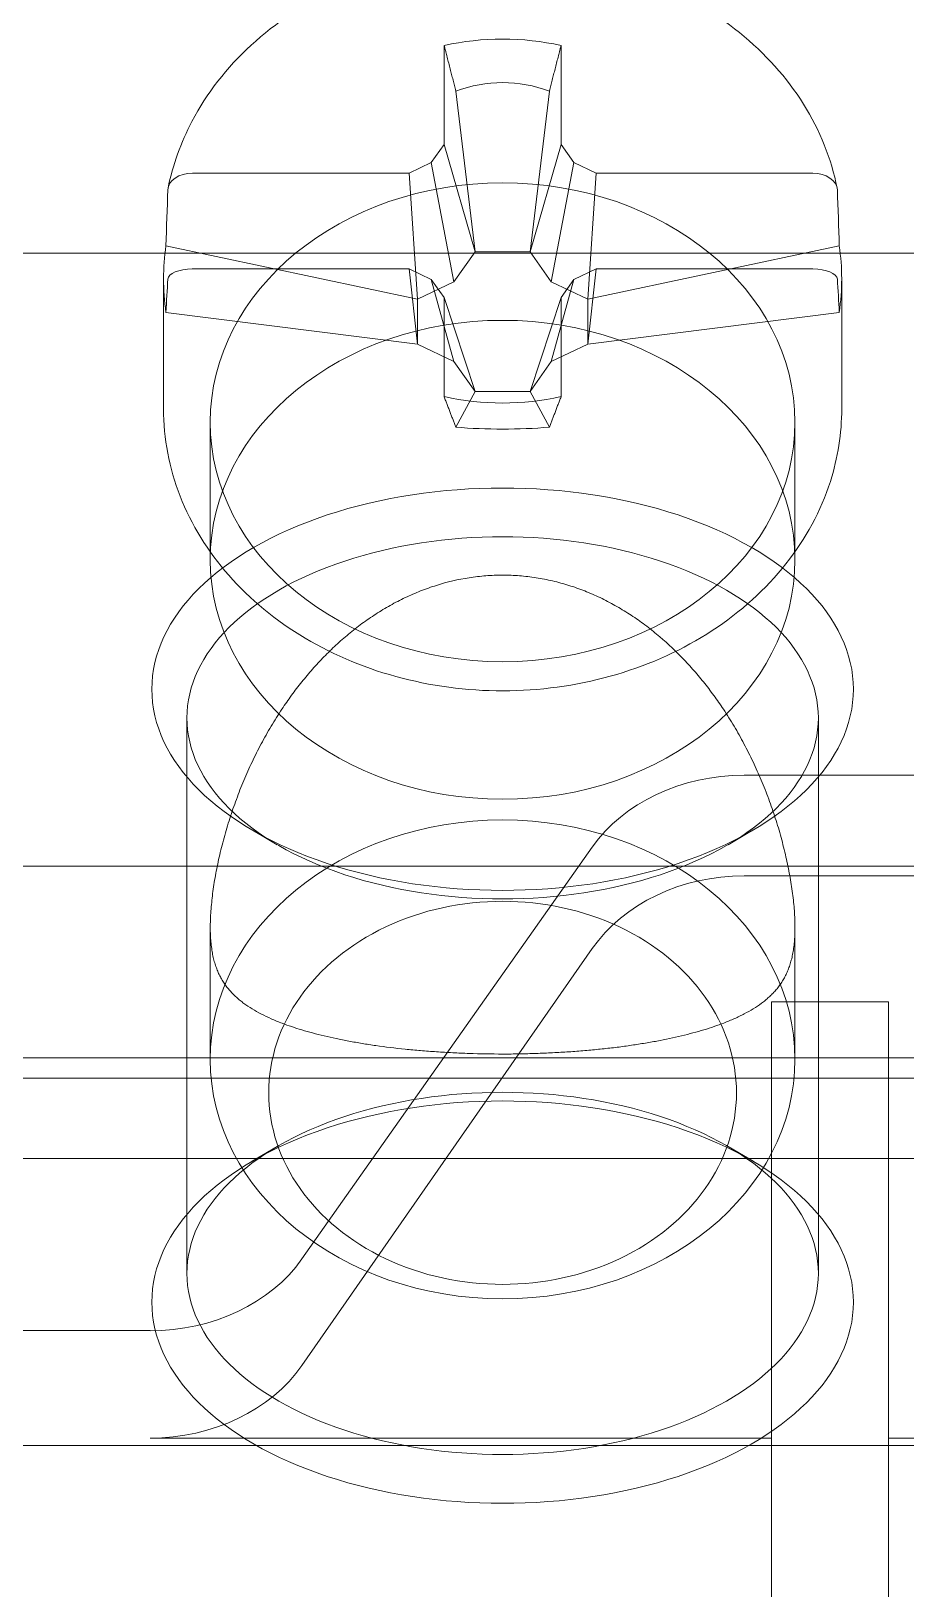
# Model space of a CAD drawing. Header units: millimetres. Extents: x 42151 to 59780, y 37376 to 44547.
# Drawn here: x 47674.28 to 47681.76, y 43020.78 to 43034.1 of the extents above; entities that cross this region are included whole.
import ezdxf

# ---------------------------------------------------------------- set-up
doc = ezdxf.new("R2010")
doc.units = ezdxf.units.MM
doc.set_wipeout_variables(frame=1)
doc.layers.add('! NO PLOT !', color=7, linetype='Continuous', true_color=0xff75dd, plot=False)
doc.layers.add('000-PI-Oprema', color=30, linetype='Continuous', lineweight=5)
doc.layers.add('004-PI-DIN Šina', color=3, linetype='Continuous')

# ---------------------------------------------------------------- blocks, each defined once
blk = doc.blocks.new('*U134')
at = {"layer": '004-PI-DIN Šina'}
blk.add_lwpolyline([(610, -17.5), (610, 17.5), (0, 17.5), (0, -17.5)], close=True, dxfattribs=at)
blk.add_lwpolyline([(0, 12.5), (610, 12.5)], dxfattribs=at)
blk = doc.blocks.new('Shrack distriblock 125A')
blk.add_wipeout([(50953.151, 45336.978), (51024.151, 45336.978), (51024.151, 45240.978), (51017.651, 45240.978), (51017.651, 45241.478), (50959.651, 45241.478), (50959.651, 45240.978), (50953.151, 45240.978), (50953.151, 45241.478)]).dxf.layer = '! NO PLOT !'
at = {"layer": '000-PI-Oprema'}
for p, q in [((50980.851, 45309.287), (50980.851, 45308.44)), ((50980.851, 45309.287), (50980.851, 45308.44)), ((50981.851, 45308.44), (50981.851, 45309.287)), ((50981.851, 45308.44), (50981.851, 45309.287)), ((50981.116, 45307.522), (50980.951, 45308.897)), ((50981.116, 45307.522), (50980.951, 45308.897)), ((50981.751, 45308.897), (50981.587, 45307.522)), ((50981.751, 45308.897), (50981.587, 45307.522)), ((50980.851, 45308.44), (50980.741, 45308.285)), ((50980.851, 45308.44), (50980.741, 45308.285)), ((50981.116, 45307.522), (50980.851, 45308.44)), ((50981.116, 45307.522), (50980.851, 45308.44)), ((50981.851, 45308.44), (50981.587, 45307.522)), ((50981.851, 45308.44), (50981.587, 45307.522)), ((50981.961, 45308.285), (50981.851, 45308.44)), ((50981.961, 45308.285), (50981.851, 45308.44)), ((50980.551, 45308.195), (50978.698, 45308.195)), ((50980.551, 45308.195), (50978.698, 45308.195)), ((50980.741, 45308.285), (50980.551, 45308.195)), ((50980.741, 45308.285), (50980.551, 45308.195)), ((50980.622, 45307.118), (50980.551, 45308.195)), ((50980.622, 45307.118), (50980.551, 45308.195)), ((50980.935, 45307.266), (50980.741, 45308.285)), ((50980.935, 45307.266), (50980.741, 45308.285)), ((50981.961, 45308.285), (50981.767, 45307.266)), ((50981.961, 45308.285), (50981.767, 45307.266)), ((50982.151, 45308.195), (50981.961, 45308.285)), ((50982.151, 45308.195), (50981.961, 45308.285)), ((50982.151, 45308.195), (50982.08, 45307.118)), ((50982.151, 45308.195), (50982.08, 45307.118)), ((50984.004, 45308.195), (50982.151, 45308.195)), ((50984.004, 45308.195), (50982.151, 45308.195)), ((51017.651, 45307.51), (50959.651, 45307.51)), ((51017.651, 45307.51), (50959.651, 45307.51)), ((50978.472, 45307.572), (50980.622, 45307.118)), ((50978.472, 45307.572), (50980.622, 45307.118)), ((50981.116, 45307.522), (50980.935, 45307.266)), ((50981.116, 45307.522), (50980.935, 45307.266)), ((50981.116, 45307.522), (50981.587, 45307.522)), ((50981.116, 45307.522), (50981.587, 45307.522)), ((50981.767, 45307.266), (50981.587, 45307.522)), ((50981.767, 45307.266), (50981.587, 45307.522)), ((50982.08, 45307.118), (50984.23, 45307.572)), ((50982.08, 45307.118), (50984.23, 45307.572)), ((50978.698, 45307.375), (50980.551, 45307.375)), ((50978.698, 45307.375), (50980.551, 45307.375)), ((50980.551, 45307.375), (50980.622, 45306.732)), ((50980.551, 45307.375), (50980.741, 45307.285)), ((50980.551, 45307.375), (50980.622, 45306.732)), ((50980.551, 45307.375), (50980.741, 45307.285)), ((50981.961, 45307.285), (50982.151, 45307.375)), ((50981.961, 45307.285), (50982.151, 45307.375)), ((50982.08, 45306.732), (50982.151, 45307.375)), ((50982.08, 45306.732), (50982.151, 45307.375)), ((50982.151, 45307.375), (50984.004, 45307.375)), ((50982.151, 45307.375), (50984.004, 45307.375)), ((50978.451, 45306.179), (50978.451, 45307.291)), ((50978.451, 45306.179), (50978.451, 45307.291)), ((50980.935, 45307.266), (50980.622, 45307.118)), ((50980.935, 45307.266), (50980.622, 45307.118)), ((50980.741, 45307.285), (50980.935, 45306.584)), ((50980.741, 45307.285), (50980.851, 45307.13)), ((50980.741, 45307.285), (50980.935, 45306.584)), ((50980.741, 45307.285), (50980.851, 45307.13)), ((50981.767, 45306.584), (50981.961, 45307.285)), ((50981.767, 45306.584), (50981.961, 45307.285)), ((50982.08, 45307.118), (50981.767, 45307.266)), ((50982.08, 45307.118), (50981.767, 45307.266)), ((50981.851, 45307.13), (50981.961, 45307.285)), ((50981.851, 45307.13), (50981.961, 45307.285)), ((50984.251, 45306.179), (50984.251, 45307.291)), ((50984.251, 45306.179), (50984.251, 45307.291)), ((50980.622, 45306.732), (50980.622, 45307.118)), ((50980.622, 45306.732), (50980.622, 45307.118)), ((50981.116, 45306.327), (50980.851, 45307.13)), ((50980.851, 45307.13), (50980.851, 45306.283)), ((50981.116, 45306.327), (50980.851, 45307.13)), ((50980.851, 45307.13), (50980.851, 45306.283)), ((50981.587, 45306.327), (50981.851, 45307.13)), ((50981.587, 45306.327), (50981.851, 45307.13)), ((50981.851, 45306.283), (50981.851, 45307.13)), ((50981.851, 45306.283), (50981.851, 45307.13)), ((50982.08, 45307.118), (50982.08, 45306.732)), ((50982.08, 45307.118), (50982.08, 45306.732)), ((50980.622, 45306.732), (50978.472, 45307.003)), ((50980.622, 45306.732), (50978.472, 45307.003)), ((50984.23, 45307.003), (50982.08, 45306.732)), ((50984.23, 45307.003), (50982.08, 45306.732)), ((50980.622, 45306.732), (50980.935, 45306.584)), ((50980.622, 45306.732), (50980.935, 45306.584)), ((50981.767, 45306.584), (50982.08, 45306.732)), ((50981.767, 45306.584), (50982.08, 45306.732)), ((50980.935, 45306.584), (50981.116, 45306.327)), ((50980.935, 45306.584), (50981.116, 45306.327)), ((50981.587, 45306.327), (50981.767, 45306.584)), ((50981.587, 45306.327), (50981.767, 45306.584)), ((50980.951, 45306.022), (50981.116, 45306.327)), ((50980.951, 45306.022), (50981.116, 45306.327)), ((50981.587, 45306.327), (50981.116, 45306.327)), ((50981.587, 45306.327), (50981.116, 45306.327)), ((50981.587, 45306.327), (50981.751, 45306.022)), ((50981.587, 45306.327), (50981.751, 45306.022)), ((50978.851, 45306.064), (50978.851, 45304.888)), ((50978.851, 45306.064), (50978.851, 45304.888)), ((50983.851, 45306.064), (50983.851, 45304.888)), ((50983.851, 45306.064), (50983.851, 45304.888)), ((50978.651, 45298.785), (50978.651, 45303.536)), ((50978.651, 45298.785), (50978.651, 45303.536)), ((50984.051, 45298.785), (50984.051, 45303.536)), ((50984.051, 45298.785), (50984.051, 45303.536)), ((50983.417, 45303.046), (50993.885, 45303.046)), ((50983.417, 45303.046), (50993.885, 45303.046)), ((50979.423, 45302.451), (50979.209, 45302.577)), ((50979.423, 45302.451), (50979.209, 45302.577)), ((50983.279, 45302.451), (50983.493, 45302.577)), ((50983.279, 45302.451), (50983.493, 45302.577)), ((50982.118, 45302.431), (50979.635, 45298.909)), ((50982.118, 45302.431), (50979.635, 45298.909)), ((51017.651, 45302.267), (50959.651, 45302.267)), ((51017.651, 45302.267), (50959.651, 45302.267)), ((50983.417, 45302.185), (50993.885, 45302.185)), ((50983.417, 45302.185), (50993.885, 45302.185)), ((50978.851, 45301.745), (50978.851, 45300.615)), ((50978.851, 45301.745), (50978.851, 45300.615)), ((50983.851, 45301.745), (50983.851, 45300.615)), ((50983.851, 45301.745), (50983.851, 45300.615)), ((50979.635, 45297.998), (50982.118, 45301.563)), ((50979.635, 45297.998), (50982.118, 45301.563)), ((50983.651, 45301.106), (50984.651, 45301.106)), ((50983.651, 45297.376), (50983.651, 45301.106)), ((50983.651, 45301.106), (50984.651, 45301.106)), ((50983.651, 45297.376), (50983.651, 45301.106)), ((50984.651, 45297.376), (50984.651, 45301.106)), ((50984.651, 45297.376), (50984.651, 45301.106)), ((50959.651, 45300.627), (51017.651, 45300.627)), ((50959.651, 45300.627), (51017.651, 45300.627)), ((50978.851, 45300.615), (50978.851, 45300.615)), ((50978.851, 45300.615), (50978.851, 45300.615)), ((50978.851, 45300.615), (50978.851, 45300.615)), ((50978.851, 45300.615), (50978.851, 45300.615)), ((50983.851, 45300.615), (50983.851, 45300.615)), ((50983.851, 45300.615), (50983.851, 45300.615)), ((50983.851, 45300.615), (50983.851, 45300.615)), ((50983.851, 45300.615), (50983.851, 45300.615)), ((51017.651, 45300.455), (50959.651, 45300.455)), ((51017.651, 45300.455), (50959.651, 45300.455)), ((50959.651, 45299.766), (51017.651, 45299.766)), ((50959.651, 45299.766), (51017.651, 45299.766)), ((50979.423, 45299.869), (50979.209, 45299.744)), ((50979.423, 45299.869), (50979.209, 45299.744)), ((50983.279, 45299.869), (50983.493, 45299.744)), ((50983.279, 45299.869), (50983.493, 45299.744)), ((50978.336, 45298.295), (50970.366, 45298.295)), ((50978.336, 45298.295), (50970.366, 45298.295)), ((50978.336, 45297.376), (50983.651, 45297.376)), ((50978.336, 45297.376), (50983.651, 45297.376)), ((50983.651, 45294.796), (50983.651, 45297.376)), ((50983.651, 45294.796), (50983.651, 45297.376)), ((50984.651, 45297.376), (50984.651, 45294.796)), ((50984.651, 45297.376), (50986.101, 45297.376)), ((50984.651, 45297.376), (50984.651, 45294.796)), ((50984.651, 45297.376), (50986.101, 45297.376)), ((50986.101, 45297.312), (50959.651, 45297.312)), ((50986.101, 45297.312), (50959.651, 45297.312))]:
    blk.add_line(p, q, dxfattribs=at)
for centre, major_axis, ratio, start_param, end_param in [((50981.351, 45307.785), (-1.9, 0), 0.819152, -1.83709, -1.304502), ((50981.351, 45307.785), (-1.9, 0), 0.819152, -1.83709, -1.304502), ((50978.692, 45308.051), (-0.204, -0.007), 0.70453, -1.622504, -0.05384), ((50978.692, 45308.051), (-0.204, -0.007), 0.70453, -1.622504, -0.05384), ((50984.01, 45308.051), (0.204, -0.007), 0.70453, 0.05384, 1.622504), ((50984.01, 45308.051), (0.204, -0.007), 0.70453, 0.05384, 1.622504), ((50981.351, 45306.159), (0, 7.058), 0.410887, 1.409849, 1.45085), ((50981.351, 45306.159), (0, 7.058), 0.410887, 1.409849, 1.45085), ((50981.351, 45306.159), (0, 7.058), 0.410887, -1.45085, -1.409849), ((50981.351, 45306.159), (0, 7.058), 0.410887, -1.45085, -1.409849), ((50981.351, 45307.785), (1.9, 0), 0.819152, -1.83709, -1.304502), ((50981.351, 45307.785), (1.9, 0), 0.819152, -1.83709, -1.304502), ((50983.417, 45301.817), (-1.5, 0), 0.819152, -1.570796, -0.523599), ((50983.417, 45301.817), (-1.5, 0), 0.819152, -1.570796, -0.523599), ((50983.417, 45300.941), (-1.5, 0), 0.829164, -1.570796, -0.523599), ((50983.417, 45300.941), (-1.5, 0), 0.829164, -1.570796, -0.523599), ((50978.336, 45298.62), (-1.5, 0), 0.829164, -4.712389, -3.665191), ((50978.336, 45298.62), (-1.5, 0), 0.829164, -4.712389, -3.665191)]:
    blk.add_ellipse(centre, major_axis=major_axis, ratio=ratio, start_param=start_param, end_param=end_param, dxfattribs=at)
at = {"layer": '000-PI-Oprema', "extrusion": (0, 0, -1)}
for centre, major_axis, ratio, start_param, end_param in [((50981.351, 45306.879), (0, 2.09), 0.736297, -0.262974, 0.262974), ((50981.351, 45306.879), (0, 2.09), 0.736297, -0.262974, 0.262974), ((50981.351, 45306.159), (0, 11.809), 0.245576, -1.45085, -1.409849), ((50981.351, 45306.159), (0, 11.809), 0.245576, -1.45085, -1.409849), ((50981.351, 45306.064), (-2.5, 0), 0.819152, -1.570796, 1.570796), ((50981.351, 45306.064), (-2.5, 0), 0.819152, -1.570796, 1.570796), ((50981.351, 45306.064), (2.5, 0), 0.819152, -1.570796, 1.570796), ((50981.351, 45306.064), (2.5, 0), 0.819152, -1.570796, 1.570796), ((50981.351, 45306.159), (0, 11.809), 0.245576, 1.409849, 1.45085), ((50981.351, 45306.159), (0, 11.809), 0.245576, 1.409849, 1.45085), ((50981.351, 45306.802), (2.744, -1.231), 0.761539, -3.470685, -3.350739), ((50981.351, 45306.802), (2.744, -1.231), 0.761539, -3.470685, -3.350739), ((50981.351, 45306.802), (2.744, 1.231), 0.761539, 0.209146, 0.329093), ((50981.351, 45306.802), (2.744, 1.231), 0.761539, 0.209146, 0.329093), ((50978.692, 45307.289), (0.204, 0.003), 0.4213, -3.107899, -1.539235), ((50978.692, 45307.289), (0.204, 0.003), 0.4213, -3.107899, -1.539235), ((50984.01, 45307.289), (-0.204, 0.003), 0.4213, -4.74395, -3.175286), ((50984.01, 45307.289), (-0.204, 0.003), 0.4213, -4.74395, -3.175286), ((50981.351, 45306.802), (2.744, -1.231), 0.761539, 2.692553, 2.8125), ((50981.351, 45306.802), (2.744, -1.231), 0.761539, 2.692553, 2.8125), ((50981.351, 45306.802), (2.744, 1.231), 0.761539, 0.329093, 0.449039), ((50981.351, 45306.802), (2.744, 1.231), 0.761539, 0.329093, 0.449039), ((50981.351, 45304.888), (-2.5, 0), 0.819152, -1.570796, 1.570796), ((50981.351, 45304.888), (-2.5, 0), 0.819152, -1.570796, 1.570796), ((50981.351, 45304.888), (2.5, 0), 0.819152, -1.570796, 1.570796), ((50981.351, 45304.888), (2.5, 0), 0.819152, -1.570796, 1.570796), ((50981.351, 45306.47), (1.539, 0), 0.301619, 1.307822, 1.83377), ((50981.351, 45306.47), (1.539, 0), 0.301619, 1.307822, 1.83377), ((50981.351, 45303.781), (-3, 0), 0.573576, 0, 3.141593), ((50981.351, 45303.781), (-3, 0), 0.573576, 0, 3.141593), ((50981.351, 45303.536), (-2.7, 0), 0.573576, 0, 3.141593), ((50981.351, 45303.536), (-2.7, 0), 0.573576, 0, 3.141593), ((50981.351, 45303.781), (3, 0), 0.573576, 0, 3.141593), ((50981.351, 45303.781), (3, 0), 0.573576, 0, 3.141593), ((50981.351, 45303.536), (2.7, 0), 0.573576, 0, 3.141593), ((50981.351, 45303.536), (2.7, 0), 0.573576, 0, 3.141593), ((50981.351, 45300.615), (-2.5, 0), 0.819152, 0, 1.570796), ((50981.351, 45300.615), (-2.5, 0), 0.819152, 0, 1.570796), ((50981.351, 45300.615), (2.5, 0), 0.819152, -1.570796, 0), ((50981.351, 45300.615), (2.5, 0), 0.819152, -1.570796, 0), ((50981.351, 45300.329), (-2, 0), 0.819152, 0, 3.141593), ((50981.351, 45300.329), (-2, 0), 0.819152, 0, 3.141593), ((50981.351, 45300.615), (-2.5, 0), 0.819152, -1.570796, 0), ((50981.351, 45300.615), (-2.5, 0), 0.819152, -1.570796, 0), ((50981.351, 45300.615), (2.5, 0), 0.819152, 0, 1.570796), ((50981.351, 45300.615), (2.5, 0), 0.819152, 0, 1.570796), ((50981.351, 45298.539), (-3, 0), 0.573576, 0, 3.141593), ((50981.351, 45298.539), (-3, 0), 0.573576, 0, 3.141593), ((50981.351, 45298.785), (-2.7, 0), 0.573576, 0, 3.141593), ((50981.351, 45298.785), (-2.7, 0), 0.573576, 0, 3.141593), ((50981.351, 45300.329), (2, 0), 0.819152, 0, 3.141593), ((50981.351, 45300.329), (2, 0), 0.819152, 0, 3.141593), ((50978.336, 45299.523), (-1.5, 0), 0.819152, -2.617994, -1.570796), ((50978.336, 45299.523), (-1.5, 0), 0.819152, -2.617994, -1.570796), ((50981.351, 45298.785), (2.7, 0), 0.573576, 0, 3.141593), ((50981.351, 45298.785), (2.7, 0), 0.573576, 0, 3.141593), ((50981.351, 45298.539), (3, 0), 0.573576, 0, 3.141593), ((50981.351, 45298.539), (3, 0), 0.573576, 0, 3.141593)]:
    blk.add_ellipse(centre, major_axis=major_axis, ratio=ratio, start_param=start_param, end_param=end_param, dxfattribs=at)
at = {"layer": '000-PI-Oprema'}
for points, knots in [([(50984.212, 45308.067), (50984.161, 45308.318), (50984.064, 45308.561), (50983.782, 45309.012), (50983.596, 45309.219), (50983.155, 45309.577), (50982.899, 45309.726), (50982.342, 45309.952), (50982.041, 45310.027), (50981.424, 45310.095), (50981.109, 45310.088), (50980.498, 45309.99), (50980.202, 45309.9), (50979.658, 45309.646), (50979.41, 45309.482), (50978.992, 45309.098), (50978.82, 45308.877), (50978.599, 45308.456), (50978.53, 45308.264), (50978.49, 45308.067)], [0.162405, 0.162405, 0.162405, 0.162405, 0.4733, 0.4733, 0.789855, 0.789855, 1.112049, 1.112049, 1.43711, 1.43711, 1.763061, 1.763061, 2.088939, 2.088939, 2.413664, 2.413664, 2.734966, 2.734966, 2.979187, 2.979187, 2.979187, 2.979187]), ([(50984.212, 45308.067), (50984.161, 45308.318), (50984.064, 45308.561), (50983.782, 45309.012), (50983.596, 45309.219), (50983.155, 45309.577), (50982.899, 45309.726), (50982.342, 45309.952), (50982.041, 45310.027), (50981.424, 45310.095), (50981.109, 45310.088), (50980.498, 45309.99), (50980.202, 45309.9), (50979.658, 45309.646), (50979.41, 45309.482), (50978.992, 45309.098), (50978.82, 45308.877), (50978.599, 45308.456), (50978.53, 45308.264), (50978.49, 45308.067)], [0.162405, 0.162405, 0.162405, 0.162405, 0.4733, 0.4733, 0.789855, 0.789855, 1.112049, 1.112049, 1.43711, 1.43711, 1.763061, 1.763061, 2.088939, 2.088939, 2.413664, 2.413664, 2.734966, 2.734966, 2.979187, 2.979187, 2.979187, 2.979187]), ([(50978.451, 45306.179), (50978.451, 45305.925), (50978.5, 45305.672), (50978.688, 45305.189), (50978.829, 45304.96), (50979.191, 45304.548), (50979.413, 45304.366), (50979.915, 45304.067), (50980.197, 45303.951), (50980.79, 45303.799), (50981.101, 45303.762), (50981.723, 45303.773), (50982.034, 45303.821), (50982.62, 45303.995), (50982.897, 45304.121), (50983.388, 45304.442), (50983.602, 45304.635), (50983.944, 45305.068), (50984.074, 45305.307), (50984.218, 45305.76), (50984.251, 45305.97), (50984.251, 45306.179)], [3.141593, 3.141593, 3.141593, 3.141593, 3.451487, 3.451487, 3.764712, 3.764712, 4.084243, 4.084243, 4.408137, 4.408137, 4.733785, 4.733785, 5.059799, 5.059799, 5.385318, 5.385318, 5.708784, 5.708784, 6.027392, 6.027392, 6.283185, 6.283185, 6.283185, 6.283185]), ([(50978.451, 45306.179), (50978.451, 45305.925), (50978.5, 45305.672), (50978.688, 45305.189), (50978.829, 45304.96), (50979.191, 45304.548), (50979.413, 45304.366), (50979.915, 45304.067), (50980.197, 45303.951), (50980.79, 45303.799), (50981.101, 45303.762), (50981.723, 45303.773), (50982.034, 45303.821), (50982.62, 45303.995), (50982.897, 45304.121), (50983.388, 45304.442), (50983.602, 45304.635), (50983.944, 45305.068), (50984.074, 45305.307), (50984.218, 45305.76), (50984.251, 45305.97), (50984.251, 45306.179)], [3.141593, 3.141593, 3.141593, 3.141593, 3.451487, 3.451487, 3.764712, 3.764712, 4.084243, 4.084243, 4.408137, 4.408137, 4.733785, 4.733785, 5.059799, 5.059799, 5.385318, 5.385318, 5.708784, 5.708784, 6.027392, 6.027392, 6.283185, 6.283185, 6.283185, 6.283185]), ([(50981.351, 45300.661), (50981.255, 45300.661), (50981.159, 45300.663), (50981.065, 45300.666), (50981.017, 45300.667), (50980.97, 45300.669), (50980.924, 45300.672), (50980.877, 45300.674), (50980.831, 45300.677), (50980.785, 45300.68), (50980.74, 45300.683), (50980.694, 45300.686), (50980.65, 45300.69), (50980.605, 45300.694), (50980.561, 45300.698), (50980.518, 45300.702), (50980.431, 45300.711), (50980.348, 45300.722), (50980.268, 45300.733), (50980.227, 45300.739), (50980.188, 45300.745), (50980.149, 45300.751), (50980.111, 45300.758), (50980.073, 45300.764), (50980.036, 45300.771), (50979.999, 45300.778), (50979.963, 45300.785), (50979.927, 45300.793), (50979.892, 45300.8), (50979.858, 45300.808), (50979.824, 45300.816), (50979.791, 45300.824), (50979.758, 45300.832), (50979.726, 45300.841), (50979.695, 45300.849), (50979.664, 45300.858), (50979.634, 45300.867), (50979.604, 45300.876), (50979.575, 45300.885), (50979.547, 45300.895), (50979.519, 45300.904), (50979.491, 45300.914), (50979.465, 45300.924), (50979.433, 45300.936), (50979.402, 45300.949), (50979.373, 45300.962), (50979.343, 45300.975), (50979.315, 45300.989), (50979.288, 45301.003), (50979.26, 45301.017), (50979.234, 45301.031), (50979.21, 45301.047), (50979.185, 45301.062), (50979.161, 45301.078), (50979.139, 45301.094), (50979.128, 45301.102), (50979.117, 45301.111), (50979.106, 45301.119), (50979.096, 45301.128), (50979.085, 45301.137), (50979.075, 45301.146), (50979.065, 45301.155), (50979.056, 45301.164), (50979.046, 45301.174), (50979.037, 45301.183), (50979.028, 45301.193), (50979.019, 45301.203), (50979.01, 45301.213), (50979.001, 45301.223), (50978.993, 45301.234), (50978.985, 45301.245), (50978.977, 45301.256), (50978.969, 45301.267), (50978.962, 45301.279), (50978.954, 45301.29), (50978.947, 45301.303), (50978.94, 45301.315), (50978.934, 45301.327), (50978.927, 45301.34), (50978.921, 45301.353), (50978.916, 45301.365), (50978.911, 45301.379), (50978.905, 45301.392), (50978.9, 45301.405), (50978.896, 45301.42), (50978.891, 45301.434), (50978.886, 45301.448), (50978.882, 45301.464), (50978.878, 45301.479), (50978.875, 45301.495), (50978.871, 45301.512), (50978.868, 45301.528), (50978.865, 45301.546), (50978.863, 45301.564), (50978.86, 45301.582), (50978.858, 45301.6), (50978.856, 45301.62), (50978.855, 45301.63), (50978.855, 45301.639), (50978.854, 45301.649), (50978.853, 45301.66), (50978.853, 45301.67), (50978.852, 45301.68), (50978.851, 45301.701), (50978.851, 45301.722), (50978.851, 45301.745), (50978.851, 45301.756), (50978.851, 45301.767), (50978.851, 45301.778), (50978.852, 45301.789), (50978.852, 45301.801), (50978.852, 45301.813), (50978.853, 45301.836), (50978.854, 45301.86), (50978.856, 45301.884), (50978.858, 45301.908), (50978.86, 45301.932), (50978.863, 45301.957), (50978.865, 45301.982), (50978.868, 45302.007), (50978.871, 45302.033), (50978.878, 45302.084), (50978.886, 45302.135), (50978.895, 45302.187), (50978.9, 45302.213), (50978.905, 45302.239), (50978.91, 45302.265), (50978.916, 45302.291), (50978.921, 45302.318), (50978.927, 45302.344), (50978.933, 45302.371), (50978.94, 45302.399), (50978.947, 45302.427), (50978.954, 45302.455), (50978.961, 45302.482), (50978.969, 45302.51), (50978.976, 45302.538), (50978.984, 45302.566), (50978.993, 45302.593), (50979.001, 45302.621), (50979.009, 45302.648), (50979.018, 45302.676), (50979.027, 45302.703), (50979.036, 45302.731), (50979.045, 45302.758), (50979.055, 45302.785), (50979.065, 45302.812), (50979.075, 45302.839), (50979.085, 45302.866), (50979.095, 45302.893), (50979.105, 45302.92), (50979.116, 45302.947), (50979.127, 45302.973), (50979.138, 45303), (50979.16, 45303.053), (50979.184, 45303.106), (50979.208, 45303.158), (50979.233, 45303.21), (50979.259, 45303.262), (50979.286, 45303.313), (50979.313, 45303.364), (50979.342, 45303.414), (50979.371, 45303.464), (50979.401, 45303.514), (50979.432, 45303.562), (50979.464, 45303.611), (50979.49, 45303.651), (50979.518, 45303.69), (50979.546, 45303.729), (50979.574, 45303.768), (50979.603, 45303.806), (50979.633, 45303.843), (50979.663, 45303.881), (50979.694, 45303.917), (50979.726, 45303.953), (50979.757, 45303.989), (50979.79, 45304.024), (50979.823, 45304.058), (50979.856, 45304.092), (50979.891, 45304.126), (50979.926, 45304.158), (50979.961, 45304.191), (50979.997, 45304.222), (50980.034, 45304.253), (50980.071, 45304.284), (50980.109, 45304.313), (50980.148, 45304.342), (50980.187, 45304.37), (50980.227, 45304.398), (50980.267, 45304.424), (50980.307, 45304.45), (50980.348, 45304.475), (50980.39, 45304.498), (50980.432, 45304.522), (50980.475, 45304.544), (50980.518, 45304.564), (50980.561, 45304.585), (50980.605, 45304.604), (50980.649, 45304.621), (50980.694, 45304.639), (50980.739, 45304.655), (50980.785, 45304.669), (50980.877, 45304.698), (50980.97, 45304.72), (50981.065, 45304.735), (50981.088, 45304.738), (50981.112, 45304.741), (50981.136, 45304.744), (50981.16, 45304.747), (50981.184, 45304.749), (50981.207, 45304.751), (50981.231, 45304.753), (50981.255, 45304.754), (50981.279, 45304.755), (50981.303, 45304.756), (50981.327, 45304.757), (50981.351, 45304.757)], [0, 0, 0, 0, 0.287421, 0.287421, 0.287421, 0.431266, 0.431266, 0.431266, 0.574947, 0.574947, 0.574947, 0.718706, 0.718706, 0.718706, 0.862722, 0.862722, 0.862722, 1.1503, 1.1503, 1.1503, 1.294238, 1.294238, 1.294238, 1.438552, 1.438552, 1.438552, 1.583096, 1.583096, 1.583096, 1.727657, 1.727657, 1.727657, 1.871961, 1.871961, 1.871961, 2.015715, 2.015715, 2.015715, 2.159501, 2.159501, 2.159501, 2.303649, 2.303649, 2.303649, 2.477178, 2.477178, 2.477178, 2.65091, 2.65091, 2.65091, 2.824623, 2.824623, 2.824623, 2.998084, 2.998084, 2.998084, 3.084647, 3.084647, 3.084647, 3.171058, 3.171058, 3.171058, 3.25732, 3.25732, 3.25732, 3.34377, 3.34377, 3.34377, 3.430392, 3.430392, 3.430392, 3.517055, 3.517055, 3.517055, 3.603658, 3.603658, 3.603658, 3.690142, 3.690142, 3.690142, 3.77114, 3.77114, 3.77114, 3.852039, 3.852039, 3.852039, 3.932963, 3.932963, 3.932963, 4.014, 4.014, 4.014, 4.094967, 4.094967, 4.094967, 4.1759, 4.1759, 4.1759, 4.216412, 4.216412, 4.216412, 4.256909, 4.256909, 4.256909, 4.337825, 4.337825, 4.337825, 4.378322, 4.378322, 4.378322, 4.418819, 4.418819, 4.418819, 4.499731, 4.499731, 4.499731, 4.58072, 4.58072, 4.58072, 4.661639, 4.661639, 4.661639, 4.823646, 4.823646, 4.823646, 4.904656, 4.904656, 4.904656, 4.985535, 4.985535, 4.985535, 5.071804, 5.071804, 5.071804, 5.158174, 5.158174, 5.158174, 5.244644, 5.244644, 5.244644, 5.331192, 5.331192, 5.331192, 5.417768, 5.417768, 5.417768, 5.504303, 5.504303, 5.504303, 5.590711, 5.590711, 5.590711, 5.676958, 5.676958, 5.676958, 5.849961, 5.849961, 5.849961, 6.023553, 6.023553, 6.023553, 6.197434, 6.197434, 6.197434, 6.371328, 6.371328, 6.371328, 6.515951, 6.515951, 6.515951, 6.660307, 6.660307, 6.660307, 6.804315, 6.804315, 6.804315, 6.947972, 6.947972, 6.947972, 7.092095, 7.092095, 7.092095, 7.236728, 7.236728, 7.236728, 7.381522, 7.381522, 7.381522, 7.526181, 7.526181, 7.526181, 7.670484, 7.670484, 7.670484, 7.814303, 7.814303, 7.814303, 7.958044, 7.958044, 7.958044, 8.102058, 8.102058, 8.102058, 8.389591, 8.389591, 8.389591, 8.461508, 8.461508, 8.461508, 8.533445, 8.533445, 8.533445, 8.605348, 8.605348, 8.605348, 8.677164, 8.677164, 8.677164, 8.677164]), ([(50981.351, 45300.661), (50981.255, 45300.661), (50981.159, 45300.663), (50981.065, 45300.666), (50981.017, 45300.667), (50980.97, 45300.669), (50980.924, 45300.672), (50980.877, 45300.674), (50980.831, 45300.677), (50980.785, 45300.68), (50980.74, 45300.683), (50980.694, 45300.686), (50980.65, 45300.69), (50980.605, 45300.694), (50980.561, 45300.698), (50980.518, 45300.702), (50980.431, 45300.711), (50980.348, 45300.722), (50980.268, 45300.733), (50980.227, 45300.739), (50980.188, 45300.745), (50980.149, 45300.751), (50980.111, 45300.758), (50980.073, 45300.764), (50980.036, 45300.771), (50979.999, 45300.778), (50979.963, 45300.785), (50979.927, 45300.793), (50979.892, 45300.8), (50979.858, 45300.808), (50979.824, 45300.816), (50979.791, 45300.824), (50979.758, 45300.832), (50979.726, 45300.841), (50979.695, 45300.849), (50979.664, 45300.858), (50979.634, 45300.867), (50979.604, 45300.876), (50979.575, 45300.885), (50979.547, 45300.895), (50979.519, 45300.904), (50979.491, 45300.914), (50979.465, 45300.924), (50979.433, 45300.936), (50979.402, 45300.949), (50979.373, 45300.962), (50979.343, 45300.975), (50979.315, 45300.989), (50979.288, 45301.003), (50979.26, 45301.017), (50979.234, 45301.031), (50979.21, 45301.047), (50979.185, 45301.062), (50979.161, 45301.078), (50979.139, 45301.094), (50979.128, 45301.102), (50979.117, 45301.111), (50979.106, 45301.119), (50979.096, 45301.128), (50979.085, 45301.137), (50979.075, 45301.146), (50979.065, 45301.155), (50979.056, 45301.164), (50979.046, 45301.174), (50979.037, 45301.183), (50979.028, 45301.193), (50979.019, 45301.203), (50979.01, 45301.213), (50979.001, 45301.223), (50978.993, 45301.234), (50978.985, 45301.245), (50978.977, 45301.256), (50978.969, 45301.267), (50978.962, 45301.279), (50978.954, 45301.29), (50978.947, 45301.303), (50978.94, 45301.315), (50978.934, 45301.327), (50978.927, 45301.34), (50978.921, 45301.353), (50978.916, 45301.365), (50978.911, 45301.379), (50978.905, 45301.392), (50978.9, 45301.405), (50978.896, 45301.42), (50978.891, 45301.434), (50978.886, 45301.448), (50978.882, 45301.464), (50978.878, 45301.479), (50978.875, 45301.495), (50978.871, 45301.512), (50978.868, 45301.528), (50978.865, 45301.546), (50978.863, 45301.564), (50978.86, 45301.582), (50978.858, 45301.6), (50978.856, 45301.62), (50978.855, 45301.63), (50978.855, 45301.639), (50978.854, 45301.649), (50978.853, 45301.66), (50978.853, 45301.67), (50978.852, 45301.68), (50978.851, 45301.701), (50978.851, 45301.722), (50978.851, 45301.745), (50978.851, 45301.756), (50978.851, 45301.767), (50978.851, 45301.778), (50978.852, 45301.789), (50978.852, 45301.801), (50978.852, 45301.813), (50978.853, 45301.836), (50978.854, 45301.86), (50978.856, 45301.884), (50978.858, 45301.908), (50978.86, 45301.932), (50978.863, 45301.957), (50978.865, 45301.982), (50978.868, 45302.007), (50978.871, 45302.033), (50978.878, 45302.084), (50978.886, 45302.135), (50978.895, 45302.187), (50978.9, 45302.213), (50978.905, 45302.239), (50978.91, 45302.265), (50978.916, 45302.291), (50978.921, 45302.318), (50978.927, 45302.344), (50978.933, 45302.371), (50978.94, 45302.399), (50978.947, 45302.427), (50978.954, 45302.455), (50978.961, 45302.482), (50978.969, 45302.51), (50978.976, 45302.538), (50978.984, 45302.566), (50978.993, 45302.593), (50979.001, 45302.621), (50979.009, 45302.648), (50979.018, 45302.676), (50979.027, 45302.703), (50979.036, 45302.731), (50979.045, 45302.758), (50979.055, 45302.785), (50979.065, 45302.812), (50979.075, 45302.839), (50979.085, 45302.866), (50979.095, 45302.893), (50979.105, 45302.92), (50979.116, 45302.947), (50979.127, 45302.973), (50979.138, 45303), (50979.16, 45303.053), (50979.184, 45303.106), (50979.208, 45303.158), (50979.233, 45303.21), (50979.259, 45303.262), (50979.286, 45303.313), (50979.313, 45303.364), (50979.342, 45303.414), (50979.371, 45303.464), (50979.401, 45303.514), (50979.432, 45303.562), (50979.464, 45303.611), (50979.49, 45303.651), (50979.518, 45303.69), (50979.546, 45303.729), (50979.574, 45303.768), (50979.603, 45303.806), (50979.633, 45303.843), (50979.663, 45303.881), (50979.694, 45303.917), (50979.726, 45303.953), (50979.757, 45303.989), (50979.79, 45304.024), (50979.823, 45304.058), (50979.856, 45304.092), (50979.891, 45304.126), (50979.926, 45304.158), (50979.961, 45304.191), (50979.997, 45304.222), (50980.034, 45304.253), (50980.071, 45304.284), (50980.109, 45304.313), (50980.148, 45304.342), (50980.187, 45304.37), (50980.227, 45304.398), (50980.267, 45304.424), (50980.307, 45304.45), (50980.348, 45304.475), (50980.39, 45304.498), (50980.432, 45304.522), (50980.475, 45304.544), (50980.518, 45304.564), (50980.561, 45304.585), (50980.605, 45304.604), (50980.649, 45304.621), (50980.694, 45304.639), (50980.739, 45304.655), (50980.785, 45304.669), (50980.877, 45304.698), (50980.97, 45304.72), (50981.065, 45304.735), (50981.088, 45304.738), (50981.112, 45304.741), (50981.136, 45304.744), (50981.16, 45304.747), (50981.184, 45304.749), (50981.207, 45304.751), (50981.231, 45304.753), (50981.255, 45304.754), (50981.279, 45304.755), (50981.303, 45304.756), (50981.327, 45304.757), (50981.351, 45304.757)], [0, 0, 0, 0, 0.287421, 0.287421, 0.287421, 0.431266, 0.431266, 0.431266, 0.574947, 0.574947, 0.574947, 0.718706, 0.718706, 0.718706, 0.862722, 0.862722, 0.862722, 1.1503, 1.1503, 1.1503, 1.294238, 1.294238, 1.294238, 1.438552, 1.438552, 1.438552, 1.583096, 1.583096, 1.583096, 1.727657, 1.727657, 1.727657, 1.871961, 1.871961, 1.871961, 2.015715, 2.015715, 2.015715, 2.159501, 2.159501, 2.159501, 2.303649, 2.303649, 2.303649, 2.477178, 2.477178, 2.477178, 2.65091, 2.65091, 2.65091, 2.824623, 2.824623, 2.824623, 2.998084, 2.998084, 2.998084, 3.084647, 3.084647, 3.084647, 3.171058, 3.171058, 3.171058, 3.25732, 3.25732, 3.25732, 3.34377, 3.34377, 3.34377, 3.430392, 3.430392, 3.430392, 3.517055, 3.517055, 3.517055, 3.603658, 3.603658, 3.603658, 3.690142, 3.690142, 3.690142, 3.77114, 3.77114, 3.77114, 3.852039, 3.852039, 3.852039, 3.932963, 3.932963, 3.932963, 4.014, 4.014, 4.014, 4.094967, 4.094967, 4.094967, 4.1759, 4.1759, 4.1759, 4.216412, 4.216412, 4.216412, 4.256909, 4.256909, 4.256909, 4.337825, 4.337825, 4.337825, 4.378322, 4.378322, 4.378322, 4.418819, 4.418819, 4.418819, 4.499731, 4.499731, 4.499731, 4.58072, 4.58072, 4.58072, 4.661639, 4.661639, 4.661639, 4.823646, 4.823646, 4.823646, 4.904656, 4.904656, 4.904656, 4.985535, 4.985535, 4.985535, 5.071804, 5.071804, 5.071804, 5.158174, 5.158174, 5.158174, 5.244644, 5.244644, 5.244644, 5.331192, 5.331192, 5.331192, 5.417768, 5.417768, 5.417768, 5.504303, 5.504303, 5.504303, 5.590711, 5.590711, 5.590711, 5.676958, 5.676958, 5.676958, 5.849961, 5.849961, 5.849961, 6.023553, 6.023553, 6.023553, 6.197434, 6.197434, 6.197434, 6.371328, 6.371328, 6.371328, 6.515951, 6.515951, 6.515951, 6.660307, 6.660307, 6.660307, 6.804315, 6.804315, 6.804315, 6.947972, 6.947972, 6.947972, 7.092095, 7.092095, 7.092095, 7.236728, 7.236728, 7.236728, 7.381522, 7.381522, 7.381522, 7.526181, 7.526181, 7.526181, 7.670484, 7.670484, 7.670484, 7.814303, 7.814303, 7.814303, 7.958044, 7.958044, 7.958044, 8.102058, 8.102058, 8.102058, 8.389591, 8.389591, 8.389591, 8.461508, 8.461508, 8.461508, 8.533445, 8.533445, 8.533445, 8.605348, 8.605348, 8.605348, 8.677164, 8.677164, 8.677164, 8.677164]), ([(50981.351, 45304.757), (50981.375, 45304.757), (50981.399, 45304.756), (50981.423, 45304.755), (50981.447, 45304.754), (50981.471, 45304.753), (50981.495, 45304.751), (50981.519, 45304.749), (50981.543, 45304.747), (50981.566, 45304.744), (50981.59, 45304.741), (50981.614, 45304.738), (50981.638, 45304.734), (50981.661, 45304.731), (50981.685, 45304.727), (50981.708, 45304.722), (50981.732, 45304.717), (50981.755, 45304.712), (50981.779, 45304.707), (50981.825, 45304.696), (50981.872, 45304.683), (50981.918, 45304.669), (50981.963, 45304.655), (50982.009, 45304.639), (50982.053, 45304.621), (50982.075, 45304.612), (50982.098, 45304.603), (50982.119, 45304.594), (50982.141, 45304.584), (50982.163, 45304.574), (50982.185, 45304.564), (50982.228, 45304.543), (50982.271, 45304.521), (50982.312, 45304.498), (50982.354, 45304.474), (50982.396, 45304.449), (50982.436, 45304.423), (50982.476, 45304.397), (50982.516, 45304.37), (50982.554, 45304.342), (50982.593, 45304.313), (50982.631, 45304.284), (50982.668, 45304.253), (50982.741, 45304.192), (50982.811, 45304.127), (50982.878, 45304.059), (50982.912, 45304.024), (50982.944, 45303.989), (50982.976, 45303.953), (50983.008, 45303.917), (50983.039, 45303.88), (50983.069, 45303.843), (50983.099, 45303.805), (50983.128, 45303.767), (50983.157, 45303.728), (50983.185, 45303.689), (50983.212, 45303.65), (50983.239, 45303.61), (50983.271, 45303.562), (50983.301, 45303.513), (50983.331, 45303.464), (50983.36, 45303.415), (50983.388, 45303.365), (50983.415, 45303.314), (50983.442, 45303.263), (50983.468, 45303.212), (50983.493, 45303.16), (50983.517, 45303.108), (50983.541, 45303.055), (50983.563, 45303.002), (50983.574, 45302.976), (50983.585, 45302.949), (50983.596, 45302.922), (50983.606, 45302.895), (50983.617, 45302.869), (50983.627, 45302.842), (50983.637, 45302.815), (50983.646, 45302.787), (50983.656, 45302.76), (50983.665, 45302.733), (50983.674, 45302.706), (50983.683, 45302.678), (50983.692, 45302.651), (50983.7, 45302.624), (50983.709, 45302.596), (50983.717, 45302.569), (50983.725, 45302.541), (50983.732, 45302.513), (50983.74, 45302.486), (50983.747, 45302.458), (50983.754, 45302.43), (50983.761, 45302.402), (50983.768, 45302.374), (50983.774, 45302.346), (50983.78, 45302.32), (50983.786, 45302.294), (50983.791, 45302.268), (50983.797, 45302.242), (50983.802, 45302.216), (50983.806, 45302.189), (50983.811, 45302.164), (50983.815, 45302.138), (50983.82, 45302.112), (50983.824, 45302.086), (50983.827, 45302.06), (50983.831, 45302.035), (50983.834, 45302.01), (50983.837, 45301.984), (50983.839, 45301.959), (50983.842, 45301.935), (50983.844, 45301.91), (50983.846, 45301.886), (50983.847, 45301.862), (50983.849, 45301.838), (50983.85, 45301.814), (50983.85, 45301.803), (50983.85, 45301.791), (50983.851, 45301.78), (50983.851, 45301.769), (50983.851, 45301.757), (50983.851, 45301.746), (50983.851, 45301.724), (50983.851, 45301.703), (50983.85, 45301.682), (50983.849, 45301.671), (50983.849, 45301.661), (50983.848, 45301.651), (50983.848, 45301.641), (50983.847, 45301.631), (50983.846, 45301.621), (50983.844, 45301.602), (50983.842, 45301.583), (50983.84, 45301.565), (50983.837, 45301.547), (50983.834, 45301.53), (50983.831, 45301.513), (50983.828, 45301.496), (50983.824, 45301.48), (50983.82, 45301.465), (50983.816, 45301.45), (50983.812, 45301.435), (50983.807, 45301.421), (50983.802, 45301.406), (50983.797, 45301.393), (50983.792, 45301.38), (50983.787, 45301.366), (50983.781, 45301.354), (50983.775, 45301.341), (50983.769, 45301.328), (50983.762, 45301.316), (50983.755, 45301.303), (50983.748, 45301.291), (50983.741, 45301.28), (50983.733, 45301.268), (50983.726, 45301.257), (50983.718, 45301.246), (50983.71, 45301.235), (50983.702, 45301.225), (50983.693, 45301.214), (50983.685, 45301.204), (50983.676, 45301.194), (50983.667, 45301.185), (50983.657, 45301.175), (50983.648, 45301.166), (50983.638, 45301.156), (50983.628, 45301.147), (50983.618, 45301.138), (50983.608, 45301.129), (50983.598, 45301.121), (50983.587, 45301.112), (50983.576, 45301.104), (50983.565, 45301.095), (50983.543, 45301.079), (50983.519, 45301.063), (50983.495, 45301.048), (50983.47, 45301.033), (50983.444, 45301.018), (50983.418, 45301.004), (50983.404, 45300.997), (50983.39, 45300.991), (50983.377, 45300.984), (50983.363, 45300.977), (50983.348, 45300.97), (50983.334, 45300.964), (50983.304, 45300.951), (50983.274, 45300.938), (50983.242, 45300.926), (50983.216, 45300.916), (50983.188, 45300.906), (50983.16, 45300.896), (50983.131, 45300.887), (50983.102, 45300.877), (50983.072, 45300.868), (50983.042, 45300.859), (50983.011, 45300.85), (50982.979, 45300.842), (50982.948, 45300.833), (50982.915, 45300.825), (50982.881, 45300.817), (50982.814, 45300.801), (50982.744, 45300.786), (50982.671, 45300.772), (50982.634, 45300.765), (50982.596, 45300.758), (50982.557, 45300.752), (50982.519, 45300.746), (50982.479, 45300.74), (50982.439, 45300.734), (50982.398, 45300.728), (50982.357, 45300.722), (50982.315, 45300.717), (50982.273, 45300.712), (50982.23, 45300.707), (50982.186, 45300.703), (50982.143, 45300.698), (50982.099, 45300.694), (50982.054, 45300.69), (50982.032, 45300.688), (50982.009, 45300.686), (50981.987, 45300.685), (50981.964, 45300.683), (50981.941, 45300.681), (50981.918, 45300.68), (50981.873, 45300.677), (50981.826, 45300.674), (50981.779, 45300.672), (50981.733, 45300.669), (50981.685, 45300.667), (50981.638, 45300.666), (50981.59, 45300.664), (50981.543, 45300.663), (50981.495, 45300.662), (50981.471, 45300.662), (50981.447, 45300.661), (50981.423, 45300.661), (50981.399, 45300.661), (50981.375, 45300.661), (50981.351, 45300.661)], [0, 0, 0, 0, 0.071888, 0.071888, 0.071888, 0.14386, 0.14386, 0.14386, 0.215863, 0.215863, 0.215863, 0.287842, 0.287842, 0.287842, 0.359741, 0.359741, 0.359741, 0.431621, 0.431621, 0.431621, 0.575626, 0.575626, 0.575626, 0.719663, 0.719663, 0.719663, 0.791565, 0.791565, 0.791565, 0.86345, 0.86345, 0.86345, 1.00754, 1.00754, 1.00754, 1.151908, 1.151908, 1.151908, 1.296294, 1.296294, 1.296294, 1.440361, 1.440361, 1.440361, 1.728314, 1.728314, 1.728314, 1.872779, 1.872779, 1.872779, 2.017446, 2.017446, 2.017446, 2.162158, 2.162158, 2.162158, 2.306719, 2.306719, 2.306719, 2.479472, 2.479472, 2.479472, 2.651896, 2.651896, 2.651896, 2.824736, 2.824736, 2.824736, 2.997728, 2.997728, 2.997728, 3.084202, 3.084202, 3.084202, 3.170626, 3.170626, 3.170626, 3.25698, 3.25698, 3.25698, 3.343248, 3.343248, 3.343248, 3.429419, 3.429419, 3.429419, 3.515646, 3.515646, 3.515646, 3.602158, 3.602158, 3.602158, 3.68876, 3.68876, 3.68876, 3.770061, 3.770061, 3.770061, 3.851224, 3.851224, 3.851224, 3.932233, 3.932233, 3.932233, 4.013147, 4.013147, 4.013147, 4.094186, 4.094186, 4.094186, 4.175202, 4.175202, 4.175202, 4.256159, 4.256159, 4.256159, 4.296679, 4.296679, 4.296679, 4.337184, 4.337184, 4.337184, 4.41813, 4.41813, 4.41813, 4.45864, 4.45864, 4.45864, 4.499142, 4.499142, 4.499142, 4.58008, 4.58008, 4.58008, 4.661113, 4.661113, 4.661113, 4.742093, 4.742093, 4.742093, 4.823033, 4.823033, 4.823033, 4.904081, 4.904081, 4.904081, 4.985206, 4.985206, 4.985206, 5.071356, 5.071356, 5.071356, 5.15734, 5.15734, 5.15734, 5.243338, 5.243338, 5.243338, 5.329432, 5.329432, 5.329432, 5.415618, 5.415618, 5.415618, 5.501886, 5.501886, 5.501886, 5.588218, 5.588218, 5.588218, 5.674589, 5.674589, 5.674589, 5.847312, 5.847312, 5.847312, 6.019742, 6.019742, 6.019742, 6.105738, 6.105738, 6.105738, 6.191817, 6.191817, 6.191817, 6.36458, 6.36458, 6.36458, 6.509557, 6.509557, 6.509557, 6.654631, 6.654631, 6.654631, 6.799616, 6.799616, 6.799616, 6.944361, 6.944361, 6.944361, 7.232781, 7.232781, 7.232781, 7.377104, 7.377104, 7.377104, 7.522022, 7.522022, 7.522022, 7.667128, 7.667128, 7.667128, 7.812077, 7.812077, 7.812077, 7.95661, 7.95661, 7.95661, 8.028668, 8.028668, 8.028668, 8.100624, 8.100624, 8.100624, 8.244804, 8.244804, 8.244804, 8.38905, 8.38905, 8.38905, 8.533024, 8.533024, 8.533024, 8.605069, 8.605069, 8.605069, 8.677165, 8.677165, 8.677165, 8.677165]), ([(50981.351, 45304.757), (50981.375, 45304.757), (50981.399, 45304.756), (50981.423, 45304.755), (50981.447, 45304.754), (50981.471, 45304.753), (50981.495, 45304.751), (50981.519, 45304.749), (50981.543, 45304.747), (50981.566, 45304.744), (50981.59, 45304.741), (50981.614, 45304.738), (50981.638, 45304.734), (50981.661, 45304.731), (50981.685, 45304.727), (50981.708, 45304.722), (50981.732, 45304.717), (50981.755, 45304.712), (50981.779, 45304.707), (50981.825, 45304.696), (50981.872, 45304.683), (50981.918, 45304.669), (50981.963, 45304.655), (50982.009, 45304.639), (50982.053, 45304.621), (50982.075, 45304.612), (50982.098, 45304.603), (50982.119, 45304.594), (50982.141, 45304.584), (50982.163, 45304.574), (50982.185, 45304.564), (50982.228, 45304.543), (50982.271, 45304.521), (50982.312, 45304.498), (50982.354, 45304.474), (50982.396, 45304.449), (50982.436, 45304.423), (50982.476, 45304.397), (50982.516, 45304.37), (50982.554, 45304.342), (50982.593, 45304.313), (50982.631, 45304.284), (50982.668, 45304.253), (50982.741, 45304.192), (50982.811, 45304.127), (50982.878, 45304.059), (50982.912, 45304.024), (50982.944, 45303.989), (50982.976, 45303.953), (50983.008, 45303.917), (50983.039, 45303.88), (50983.069, 45303.843), (50983.099, 45303.805), (50983.128, 45303.767), (50983.157, 45303.728), (50983.185, 45303.689), (50983.212, 45303.65), (50983.239, 45303.61), (50983.271, 45303.562), (50983.301, 45303.513), (50983.331, 45303.464), (50983.36, 45303.415), (50983.388, 45303.365), (50983.415, 45303.314), (50983.442, 45303.263), (50983.468, 45303.212), (50983.493, 45303.16), (50983.517, 45303.108), (50983.541, 45303.055), (50983.563, 45303.002), (50983.574, 45302.976), (50983.585, 45302.949), (50983.596, 45302.922), (50983.606, 45302.895), (50983.617, 45302.869), (50983.627, 45302.842), (50983.637, 45302.815), (50983.646, 45302.787), (50983.656, 45302.76), (50983.665, 45302.733), (50983.674, 45302.706), (50983.683, 45302.678), (50983.692, 45302.651), (50983.7, 45302.624), (50983.709, 45302.596), (50983.717, 45302.569), (50983.725, 45302.541), (50983.732, 45302.513), (50983.74, 45302.486), (50983.747, 45302.458), (50983.754, 45302.43), (50983.761, 45302.402), (50983.768, 45302.374), (50983.774, 45302.346), (50983.78, 45302.32), (50983.786, 45302.294), (50983.791, 45302.268), (50983.797, 45302.242), (50983.802, 45302.216), (50983.806, 45302.189), (50983.811, 45302.164), (50983.815, 45302.138), (50983.82, 45302.112), (50983.824, 45302.086), (50983.827, 45302.06), (50983.831, 45302.035), (50983.834, 45302.01), (50983.837, 45301.984), (50983.839, 45301.959), (50983.842, 45301.935), (50983.844, 45301.91), (50983.846, 45301.886), (50983.847, 45301.862), (50983.849, 45301.838), (50983.85, 45301.814), (50983.85, 45301.803), (50983.85, 45301.791), (50983.851, 45301.78), (50983.851, 45301.769), (50983.851, 45301.757), (50983.851, 45301.746), (50983.851, 45301.724), (50983.851, 45301.703), (50983.85, 45301.682), (50983.849, 45301.671), (50983.849, 45301.661), (50983.848, 45301.651), (50983.848, 45301.641), (50983.847, 45301.631), (50983.846, 45301.621), (50983.844, 45301.602), (50983.842, 45301.583), (50983.84, 45301.565), (50983.837, 45301.547), (50983.834, 45301.53), (50983.831, 45301.513), (50983.828, 45301.496), (50983.824, 45301.48), (50983.82, 45301.465), (50983.816, 45301.45), (50983.812, 45301.435), (50983.807, 45301.421), (50983.802, 45301.406), (50983.797, 45301.393), (50983.792, 45301.38), (50983.787, 45301.366), (50983.781, 45301.354), (50983.775, 45301.341), (50983.769, 45301.328), (50983.762, 45301.316), (50983.755, 45301.303), (50983.748, 45301.291), (50983.741, 45301.28), (50983.733, 45301.268), (50983.726, 45301.257), (50983.718, 45301.246), (50983.71, 45301.235), (50983.702, 45301.225), (50983.693, 45301.214), (50983.685, 45301.204), (50983.676, 45301.194), (50983.667, 45301.185), (50983.657, 45301.175), (50983.648, 45301.166), (50983.638, 45301.156), (50983.628, 45301.147), (50983.618, 45301.138), (50983.608, 45301.129), (50983.598, 45301.121), (50983.587, 45301.112), (50983.576, 45301.104), (50983.565, 45301.095), (50983.543, 45301.079), (50983.519, 45301.063), (50983.495, 45301.048), (50983.47, 45301.033), (50983.444, 45301.018), (50983.418, 45301.004), (50983.404, 45300.997), (50983.39, 45300.991), (50983.377, 45300.984), (50983.363, 45300.977), (50983.348, 45300.97), (50983.334, 45300.964), (50983.304, 45300.951), (50983.274, 45300.938), (50983.242, 45300.926), (50983.216, 45300.916), (50983.188, 45300.906), (50983.16, 45300.896), (50983.131, 45300.887), (50983.102, 45300.877), (50983.072, 45300.868), (50983.042, 45300.859), (50983.011, 45300.85), (50982.979, 45300.842), (50982.948, 45300.833), (50982.915, 45300.825), (50982.881, 45300.817), (50982.814, 45300.801), (50982.744, 45300.786), (50982.671, 45300.772), (50982.634, 45300.765), (50982.596, 45300.758), (50982.557, 45300.752), (50982.519, 45300.746), (50982.479, 45300.74), (50982.439, 45300.734), (50982.398, 45300.728), (50982.357, 45300.722), (50982.315, 45300.717), (50982.273, 45300.712), (50982.23, 45300.707), (50982.186, 45300.703), (50982.143, 45300.698), (50982.099, 45300.694), (50982.054, 45300.69), (50982.032, 45300.688), (50982.009, 45300.686), (50981.987, 45300.685), (50981.964, 45300.683), (50981.941, 45300.681), (50981.918, 45300.68), (50981.873, 45300.677), (50981.826, 45300.674), (50981.779, 45300.672), (50981.733, 45300.669), (50981.685, 45300.667), (50981.638, 45300.666), (50981.59, 45300.664), (50981.543, 45300.663), (50981.495, 45300.662), (50981.471, 45300.662), (50981.447, 45300.661), (50981.423, 45300.661), (50981.399, 45300.661), (50981.375, 45300.661), (50981.351, 45300.661)], [0, 0, 0, 0, 0.071888, 0.071888, 0.071888, 0.14386, 0.14386, 0.14386, 0.215863, 0.215863, 0.215863, 0.287842, 0.287842, 0.287842, 0.359741, 0.359741, 0.359741, 0.431621, 0.431621, 0.431621, 0.575626, 0.575626, 0.575626, 0.719663, 0.719663, 0.719663, 0.791565, 0.791565, 0.791565, 0.86345, 0.86345, 0.86345, 1.00754, 1.00754, 1.00754, 1.151908, 1.151908, 1.151908, 1.296294, 1.296294, 1.296294, 1.440361, 1.440361, 1.440361, 1.728314, 1.728314, 1.728314, 1.872779, 1.872779, 1.872779, 2.017446, 2.017446, 2.017446, 2.162158, 2.162158, 2.162158, 2.306719, 2.306719, 2.306719, 2.479472, 2.479472, 2.479472, 2.651896, 2.651896, 2.651896, 2.824736, 2.824736, 2.824736, 2.997728, 2.997728, 2.997728, 3.084202, 3.084202, 3.084202, 3.170626, 3.170626, 3.170626, 3.25698, 3.25698, 3.25698, 3.343248, 3.343248, 3.343248, 3.429419, 3.429419, 3.429419, 3.515646, 3.515646, 3.515646, 3.602158, 3.602158, 3.602158, 3.68876, 3.68876, 3.68876, 3.770061, 3.770061, 3.770061, 3.851224, 3.851224, 3.851224, 3.932233, 3.932233, 3.932233, 4.013147, 4.013147, 4.013147, 4.094186, 4.094186, 4.094186, 4.175202, 4.175202, 4.175202, 4.256159, 4.256159, 4.256159, 4.296679, 4.296679, 4.296679, 4.337184, 4.337184, 4.337184, 4.41813, 4.41813, 4.41813, 4.45864, 4.45864, 4.45864, 4.499142, 4.499142, 4.499142, 4.58008, 4.58008, 4.58008, 4.661113, 4.661113, 4.661113, 4.742093, 4.742093, 4.742093, 4.823033, 4.823033, 4.823033, 4.904081, 4.904081, 4.904081, 4.985206, 4.985206, 4.985206, 5.071356, 5.071356, 5.071356, 5.15734, 5.15734, 5.15734, 5.243338, 5.243338, 5.243338, 5.329432, 5.329432, 5.329432, 5.415618, 5.415618, 5.415618, 5.501886, 5.501886, 5.501886, 5.588218, 5.588218, 5.588218, 5.674589, 5.674589, 5.674589, 5.847312, 5.847312, 5.847312, 6.019742, 6.019742, 6.019742, 6.105738, 6.105738, 6.105738, 6.191817, 6.191817, 6.191817, 6.36458, 6.36458, 6.36458, 6.509557, 6.509557, 6.509557, 6.654631, 6.654631, 6.654631, 6.799616, 6.799616, 6.799616, 6.944361, 6.944361, 6.944361, 7.232781, 7.232781, 7.232781, 7.377104, 7.377104, 7.377104, 7.522022, 7.522022, 7.522022, 7.667128, 7.667128, 7.667128, 7.812077, 7.812077, 7.812077, 7.95661, 7.95661, 7.95661, 8.028668, 8.028668, 8.028668, 8.100624, 8.100624, 8.100624, 8.244804, 8.244804, 8.244804, 8.38905, 8.38905, 8.38905, 8.533024, 8.533024, 8.533024, 8.605069, 8.605069, 8.605069, 8.677165, 8.677165, 8.677165, 8.677165])]:
    blk.add_open_spline(points, degree=3, knots=knots, dxfattribs=at)
for points in [[(50980.951, 45308.897), (50980.902, 45309.088), (50980.851, 45309.287)], [(50980.951, 45308.897), (50980.902, 45309.088), (50980.851, 45309.287)], [(50981.851, 45309.287), (50981.8, 45309.088), (50981.751, 45308.897)], [(50981.851, 45309.287), (50981.8, 45309.088), (50981.751, 45308.897)], [(50980.851, 45306.283), (50980.902, 45306.149), (50980.951, 45306.022)], [(50980.851, 45306.283), (50980.902, 45306.149), (50980.951, 45306.022)], [(50981.751, 45306.022), (50981.8, 45306.149), (50981.851, 45306.283)], [(50981.751, 45306.022), (50981.8, 45306.149), (50981.851, 45306.283)]]:
    blk.add_open_spline(points, degree=2, dxfattribs=at)

msp = doc.modelspace()

# ---------------------------------------------------------------- block references
msp.add_blockref('*U134', (47138.026, 43014.668))

# ---------------------------------------------------------------- next in the draw order: block references
at = {"layer": '000-PI-Oprema'}
msp.add_blockref('Shrack distriblock 125A', (-3303.042, -2275.31), dxfattribs=at)

doc.saveas('drawing.dxf')
